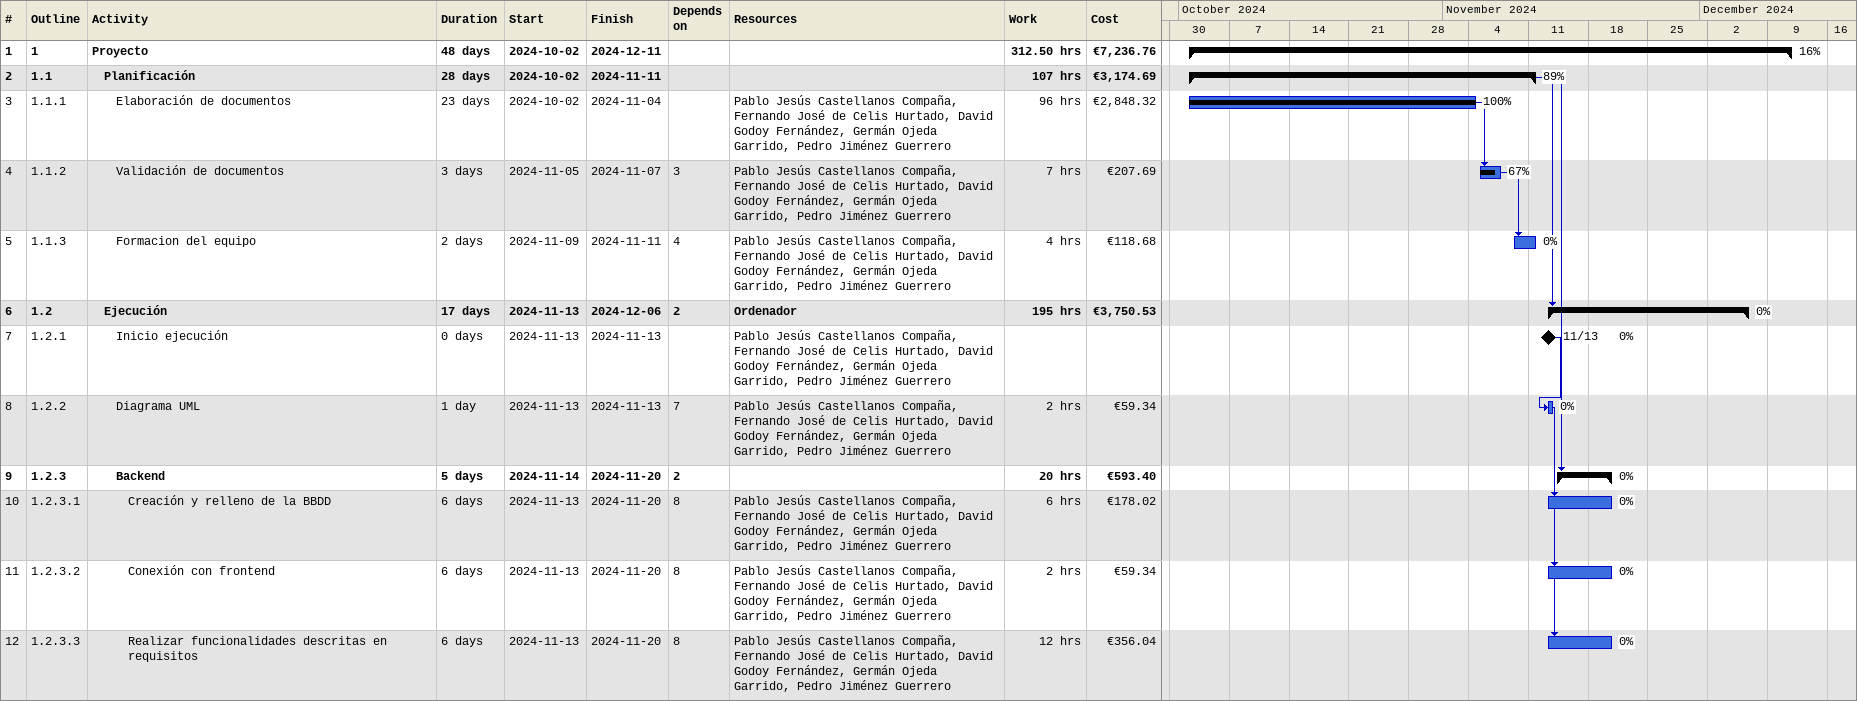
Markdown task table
| ID | WBS | Task | Duration | Start | Finish | Predecessors | Resources | % complete | Work (h) | Cost (€) |
|---|---|---|---|---|---|---|---|---|---|---|
| 1 | 1 | **Proyecto** | 48d | 2024-10-02 | 2024-12-11 |  |  | 16 | 312.50 | 7236.76 |
| 2 | 1.1 | **Planificación** | 28d | 2024-10-02 | 2024-11-11 |  |  | 89 | 107 | 3174.69 |
| 3 | 1.1.1 | Elaboración de documentos | 23d | 2024-10-02 | 2024-11-04 |  | Pablo Jesús Castellanos Compaña, Fernando José de Celis Hurtado, David Godoy Fernández, Germán Ojeda Garrido, Pedro Jiménez Guerrero | 100 | 96 | 2848.32 |
| 4 | 1.1.2 | Validación de documentos | 3d | 2024-11-05 | 2024-11-07 | 3 | Pablo Jesús Castellanos Compaña, Fernando José de Celis Hurtado, David Godoy Fernández, Germán Ojeda Garrido, Pedro Jiménez Guerrero | 67 | 7 | 207.69 |
| 5 | 1.1.3 | Formacion del equipo | 2d | 2024-11-09 | 2024-11-11 | 4 | Pablo Jesús Castellanos Compaña, Fernando José de Celis Hurtado, David Godoy Fernández, Germán Ojeda Garrido, Pedro Jiménez Guerrero | 0 | 4 | 118.68 |
| 6 | 1.2 | **Ejecución** | 17d | 2024-11-13 | 2024-12-06 | 2 | Ordenador | 0 | 195 | 3750.53 |
| 7 | 1.2.1 | Inicio ejecución | 0d | 2024-11-13 | 2024-11-13 |  | Pablo Jesús Castellanos Compaña, Fernando José de Celis Hurtado, David Godoy Fernández, Germán Ojeda Garrido, Pedro Jiménez Guerrero | 0 |  |  |
| 8 | 1.2.2 | Diagrama UML | 1d | 2024-11-13 | 2024-11-13 | 7 | Pablo Jesús Castellanos Compaña, Fernando José de Celis Hurtado, David Godoy Fernández, Germán Ojeda Garrido, Pedro Jiménez Guerrero | 0 | 2 | 59.34 |
| 9 | 1.2.3 | **Backend** | 5d | 2024-11-14 | 2024-11-20 | 2 |  | 0 | 20 | 593.40 |
| 10 | 1.2.3.1 | Creación y relleno de la BBDD | 6d | 2024-11-13 | 2024-11-20 | 8 | Pablo Jesús Castellanos Compaña, Fernando José de Celis Hurtado, David Godoy Fernández, Germán Ojeda Garrido, Pedro Jiménez Guerrero | 0 | 6 | 178.02 |
| 11 | 1.2.3.2 | Conexión con frontend | 6d | 2024-11-13 | 2024-11-20 | 8 | Pablo Jesús Castellanos Compaña, Fernando José de Celis Hurtado, David Godoy Fernández, Germán Ojeda Garrido, Pedro Jiménez Guerrero | 0 | 2 | 59.34 |
| 12 | 1.2.3.3 | Realizar funcionalidades descritas en requisitos | 6d | 2024-11-13 | 2024-11-20 | 8 | Pablo Jesús Castellanos Compaña, Fernando José de Celis Hurtado, David Godoy Fernández, Germán Ojeda Garrido, Pedro Jiménez Guerrero | 0 | 12 | 356.04 |
